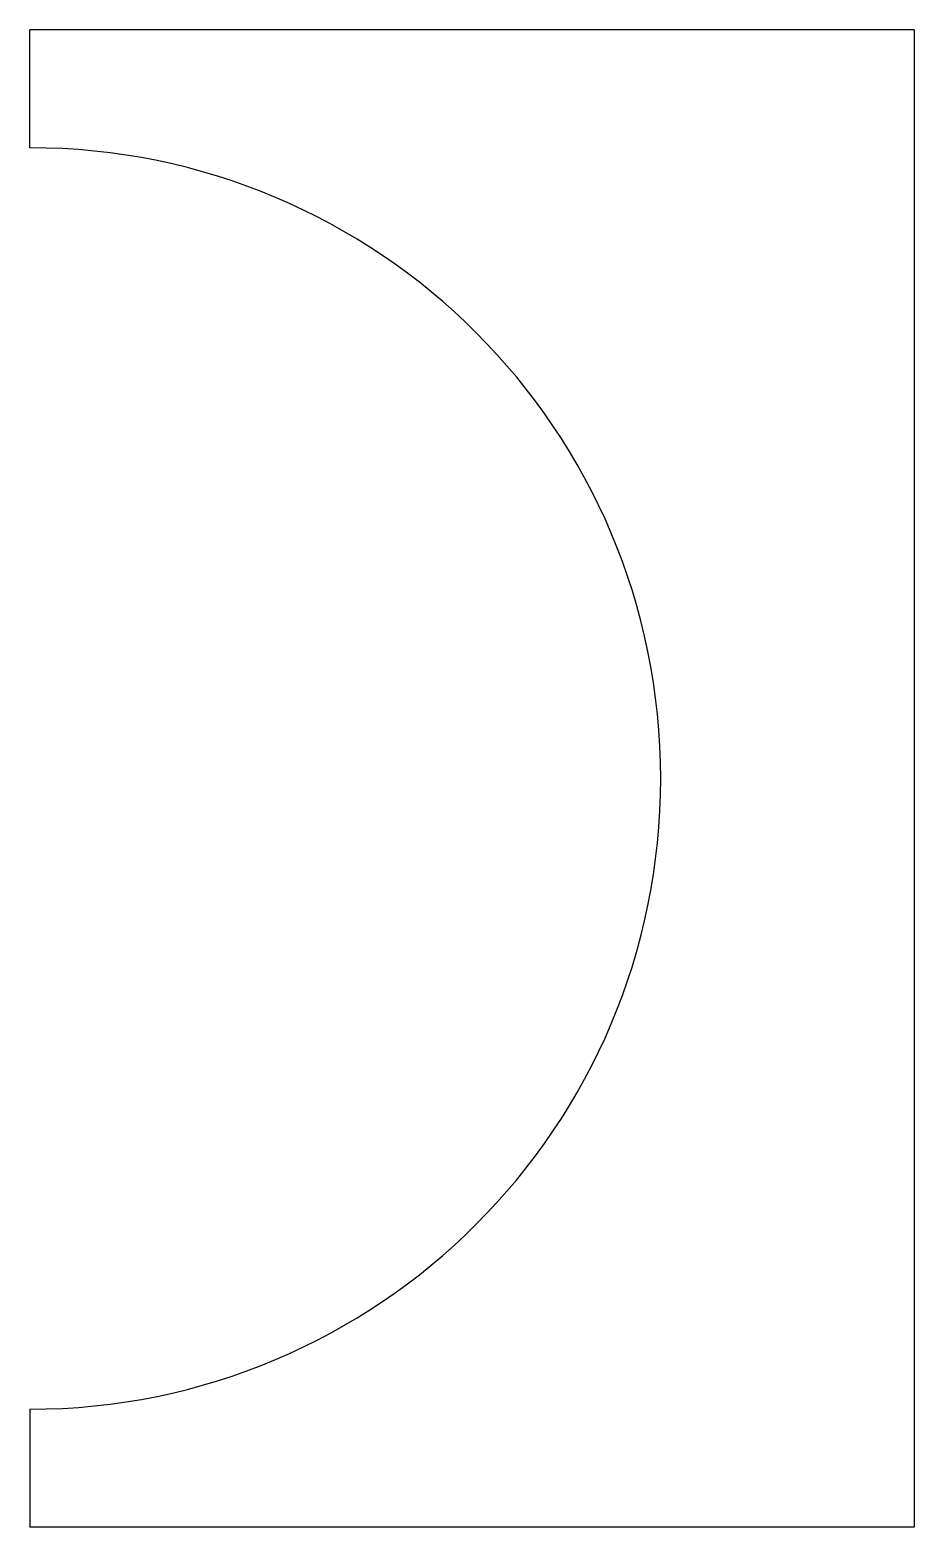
# Model space of a CAD drawing. Header units: millimetres. Extents: x 0 to 30, y -25.4 to 25.4.
import ezdxf

# ---------------------------------------------------------------- set-up
doc = ezdxf.new("R2010")
doc.units = ezdxf.units.MM

msp = doc.modelspace()

# ---------------------------------------------------------------- linework, layer by layer
at = {"color": 7, "linetype": 'Continuous'}
for p, q in [((0, 21.404), (0, 25.404)), ((30, 25.404), (0, 25.404)), ((30, 25.404), (30, -25.404)), ((0, -21.404), (0, -25.404)), ((30, -25.404), (0, -25.404))]:
    msp.add_line(p, q, dxfattribs=at)
msp.add_arc((0, 0), 21.404, 270, 90, dxfattribs=at)

doc.saveas('drawing.dxf')
